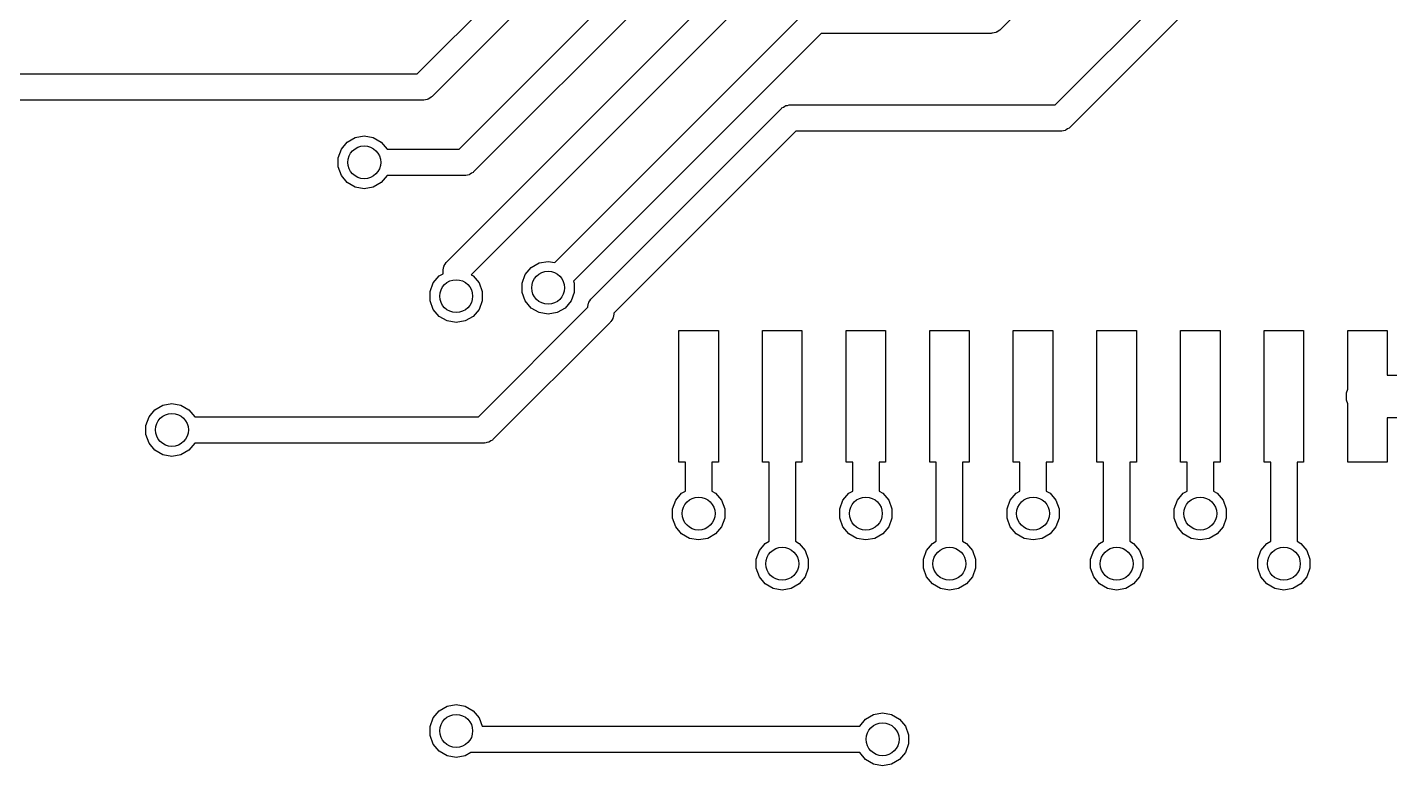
# Model space of a CAD drawing. Extents: x 25 to 125, y -125 to -25.
# Drawn here: x 69.18 to 89.87, y -58.06 to -46.84 of the extents above; entities that cross this region are included whole.
import ezdxf

# ---------------------------------------------------------------- set-up
doc = ezdxf.new("R2010")
doc.units = 0
doc.header["$MEASUREMENT"] = 0
doc.layers.add('BLACK', color=7, linetype='CONTINUOUS')

msp = doc.modelspace()

# ---------------------------------------------------------------- linework, layer by layer
at = {"layer": 'Black'}
for p, q in [((75.1012, -47.552), (79.8281, -42.8251)), ((84.7912, -48.022), (89.9881, -42.8251)), ((80.1195, -43.0994), (75.3254, -47.8934)), ((87.7395, -43.0994), (83.9614, -46.8774)), ((90.2795, -43.0994), (85.0154, -48.3634)), ((75.7362, -48.695), (80.3766, -44.0546)), ((80.6008, -44.396), (75.9604, -49.0364)), ((75.5506, -50.4046), (80.8846, -45.0706)), ((81.1088, -45.412), (75.9192, -50.6016)), ((77.1899, -50.4163), (81.0116, -46.5946)), ((81.2358, -46.936), (77.473, -50.6989)), ((83.82, -46.936), (81.2358, -46.936)), ((83.8287, -46.9345), (83.82, -46.936)), ((83.8374, -46.9352), (83.8287, -46.9345)), ((83.8627, -46.9285), (83.8374, -46.9352)), ((83.8884, -46.9239), (83.8627, -46.9285)), ((83.896, -46.9195), (83.8884, -46.9239)), ((83.9045, -46.9173), (83.896, -46.9195)), ((83.9259, -46.9023), (83.9045, -46.9173)), ((83.9486, -46.8892), (83.9259, -46.9023)), ((83.9542, -46.8825), (83.9486, -46.8892)), ((83.9614, -46.8774), (83.9542, -46.8825)), ((52.164, -47.552), (75.1012, -47.552)), ((75.184, -47.952), (52.164, -47.952)), ((75.1927, -47.9505), (75.184, -47.952)), ((75.2014, -47.9512), (75.1927, -47.9505)), ((75.2267, -47.9445), (75.2014, -47.9512)), ((75.2524, -47.9399), (75.2267, -47.9445)), ((75.26, -47.9355), (75.2524, -47.9399)), ((75.2685, -47.9333), (75.26, -47.9355)), ((75.2899, -47.9183), (75.2685, -47.9333)), ((75.3126, -47.9052), (75.2899, -47.9183)), ((75.3182, -47.8985), (75.3126, -47.9052)), ((75.3254, -47.8934), (75.3182, -47.8985)), ((77.7476, -50.9606), (80.6276, -48.0806)), ((80.6276, -48.0806), (80.6348, -48.0755)), ((80.6348, -48.0755), (80.6404, -48.0688)), ((80.6404, -48.0688), (80.6631, -48.0557)), ((80.6631, -48.0557), (80.6845, -48.0407)), ((80.6845, -48.0407), (80.693, -48.0385)), ((80.693, -48.0385), (80.7006, -48.0341)), ((80.7006, -48.0341), (80.7263, -48.0295)), ((80.7263, -48.0295), (80.7516, -48.0228)), ((80.7516, -48.0228), (80.7603, -48.0235)), ((80.7603, -48.0235), (80.769, -48.022)), ((80.769, -48.022), (84.7912, -48.022)), ((80.8518, -48.422), (78.0888, -51.185)), ((84.874, -48.422), (80.8518, -48.422)), ((84.8827, -48.4205), (84.874, -48.422)), ((84.8914, -48.4212), (84.8827, -48.4205)), ((84.9167, -48.4145), (84.8914, -48.4212)), ((84.9424, -48.4099), (84.9167, -48.4145)), ((84.95, -48.4055), (84.9424, -48.4099)), ((84.9585, -48.4033), (84.95, -48.4055)), ((84.9799, -48.3883), (84.9585, -48.4033)), ((85.0026, -48.3752), (84.9799, -48.3883)), ((85.0082, -48.3685), (85.0026, -48.3752)), ((85.0154, -48.3634), (85.0082, -48.3685)), ((73.9473, -48.6942), (74.0369, -48.5874)), ((74.0369, -48.5874), (74.1577, -48.5177)), ((74.1577, -48.5177), (74.295, -48.4935)), ((74.295, -48.4935), (74.4323, -48.5177)), ((74.4323, -48.5177), (74.5531, -48.5874)), ((74.5531, -48.5874), (74.6427, -48.6942)), ((73.8996, -48.8253), (73.9473, -48.6942)), ((73.8996, -48.9647), (73.8996, -48.8253)), ((74.6427, -48.6942), (74.643, -48.695)), ((74.643, -48.695), (75.7362, -48.695)), ((73.9473, -49.0958), (73.8996, -48.9647)), ((75.9476, -49.0482), (75.9249, -49.0613)), ((75.9532, -49.0415), (75.9476, -49.0482)), ((75.9604, -49.0364), (75.9532, -49.0415)), ((74.0369, -49.2026), (73.9473, -49.0958)), ((74.1577, -49.2723), (74.0369, -49.2026)), ((74.5531, -49.2026), (74.4323, -49.2723)), ((74.6427, -49.0958), (74.5531, -49.2026)), ((74.643, -49.095), (74.6427, -49.0958)), ((75.819, -49.095), (74.643, -49.095)), ((75.8277, -49.0935), (75.819, -49.095)), ((75.8364, -49.0942), (75.8277, -49.0935)), ((75.8617, -49.0875), (75.8364, -49.0942)), ((75.8874, -49.0829), (75.8617, -49.0875)), ((75.895, -49.0785), (75.8874, -49.0829)), ((75.9035, -49.0763), (75.895, -49.0785)), ((75.9249, -49.0613), (75.9035, -49.0763)), ((74.295, -49.2965), (74.1577, -49.2723)), ((74.4323, -49.2723), (74.295, -49.2965)), ((75.4995, -50.5033), (75.5041, -50.4776)), ((75.5041, -50.4776), (75.5085, -50.47)), ((75.5085, -50.47), (75.5107, -50.4615)), ((75.5107, -50.4615), (75.5257, -50.4401)), ((75.5257, -50.4401), (75.5388, -50.4174)), ((75.5388, -50.4174), (75.5455, -50.4118)), ((75.5455, -50.4118), (75.5506, -50.4046)), ((76.7413, -50.5992), (76.8309, -50.4924)), ((76.8309, -50.4924), (76.9517, -50.4227)), ((76.9517, -50.4227), (77.089, -50.3985)), ((77.089, -50.3985), (77.1899, -50.4163)), ((75.3443, -50.7262), (75.4339, -50.6194)), ((75.4339, -50.6194), (75.492, -50.5859)), ((75.492, -50.546), (75.4935, -50.5373)), ((75.492, -50.5859), (75.492, -50.546)), ((75.4928, -50.5286), (75.4995, -50.5033)), ((75.4935, -50.5373), (75.4928, -50.5286)), ((75.9192, -50.6016), (75.9501, -50.6194)), ((75.9501, -50.6194), (76.0397, -50.7262)), ((76.6936, -50.7303), (76.7413, -50.5992)), ((77.473, -50.6989), (77.4844, -50.7303)), ((75.2966, -50.8573), (75.3443, -50.7262)), ((75.2966, -50.9967), (75.2966, -50.8573)), ((76.0397, -50.7262), (76.0874, -50.8573)), ((76.0874, -50.8573), (76.0874, -50.9967)), ((76.6936, -50.8697), (76.6936, -50.7303)), ((76.7413, -51.0008), (76.6936, -50.8697)), ((77.4844, -50.8697), (77.4367, -51.0008)), ((77.4844, -50.7303), (77.4844, -50.8697)), ((75.3443, -51.1278), (75.2966, -50.9967)), ((76.0312, -52.759), (77.6892, -51.101)), ((76.0874, -50.9967), (76.0397, -51.1278)), ((76.8309, -51.1076), (76.7413, -51.0008)), ((76.9517, -51.1773), (76.8309, -51.1076)), ((77.3471, -51.1076), (77.2263, -51.1773)), ((77.4367, -51.0008), (77.3471, -51.1076)), ((77.6892, -51.101), (77.6905, -51.0933)), ((77.6898, -51.0846), (77.6965, -51.0593)), ((77.6905, -51.0933), (77.6898, -51.0846)), ((77.6965, -51.0593), (77.7011, -51.0336)), ((77.7011, -51.0336), (77.7055, -51.026)), ((77.7055, -51.026), (77.7077, -51.0175)), ((77.7077, -51.0175), (77.7227, -50.9961)), ((77.7227, -50.9961), (77.7358, -50.9734)), ((77.7358, -50.9734), (77.7425, -50.9678)), ((77.7425, -50.9678), (77.7476, -50.9606)), ((75.4339, -51.2346), (75.3443, -51.1278)), ((75.5547, -51.3043), (75.4339, -51.2346)), ((75.692, -51.3285), (75.5547, -51.3043)), ((75.8293, -51.3043), (75.692, -51.3285)), ((75.9501, -51.2346), (75.8293, -51.3043)), ((76.0397, -51.1278), (75.9501, -51.2346)), ((78.0304, -51.3254), (76.2554, -53.1004)), ((77.089, -51.2015), (76.9517, -51.1773)), ((77.2263, -51.1773), (77.089, -51.2015)), ((78.0355, -51.3182), (78.0304, -51.3254)), ((78.0422, -51.3126), (78.0355, -51.3182)), ((78.0553, -51.2899), (78.0422, -51.3126)), ((78.0703, -51.2685), (78.0553, -51.2899)), ((78.0725, -51.26), (78.0703, -51.2685)), ((78.0769, -51.2524), (78.0725, -51.26)), ((78.0815, -51.2267), (78.0769, -51.2524)), ((78.0882, -51.2014), (78.0815, -51.2267)), ((78.0888, -51.185), (78.0875, -51.1927)), ((78.0875, -51.1927), (78.0882, -51.2014)), ((79.075, -53.45), (79.075, -51.45)), ((79.075, -51.45), (79.675, -51.45)), ((79.675, -51.45), (79.675, -53.45)), ((80.345, -53.45), (80.345, -51.45)), ((80.345, -51.45), (80.945, -51.45)), ((80.945, -51.45), (80.945, -53.45)), ((81.615, -53.45), (81.615, -51.45)), ((81.615, -51.45), (82.215, -51.45)), ((82.215, -51.45), (82.215, -53.45)), ((82.885, -53.45), (82.885, -51.45)), ((82.885, -51.45), (83.485, -51.45)), ((83.485, -51.45), (83.485, -53.45)), ((84.155, -53.45), (84.155, -51.45)), ((84.155, -51.45), (84.755, -51.45)), ((84.755, -51.45), (84.755, -53.45)), ((85.425, -53.45), (85.425, -51.45)), ((85.425, -51.45), (86.025, -51.45)), ((86.025, -51.45), (86.025, -53.45)), ((86.695, -53.45), (86.695, -51.45)), ((86.695, -51.45), (87.295, -51.45)), ((87.295, -51.45), (87.295, -53.45)), ((87.965, -53.45), (87.965, -51.45)), ((87.965, -51.45), (88.565, -51.45)), ((88.565, -51.45), (88.565, -53.45)), ((89.235, -52.3384), (89.235, -51.45)), ((89.235, -51.45), (89.835, -51.45)), ((89.835, -51.45), (89.835, -52.125)), ((89.835, -52.125), (90.8204, -52.125)), ((89.2149, -52.3936), (89.235, -52.3384)), ((71.2367, -52.5817), (71.374, -52.5575)), ((71.374, -52.5575), (71.5113, -52.5817)), ((89.2149, -52.5064), (89.2149, -52.3936)), ((89.235, -52.5616), (89.2149, -52.5064)), ((89.235, -53.45), (89.235, -52.5616)), ((70.9786, -52.8893), (71.0263, -52.7582)), ((71.0263, -52.7582), (71.1159, -52.6514)), ((71.1159, -52.6514), (71.2367, -52.5817)), ((71.5113, -52.5817), (71.6321, -52.6514)), ((71.6321, -52.6514), (71.7217, -52.7582)), ((71.7217, -52.7582), (71.722, -52.759)), ((71.722, -52.759), (76.0312, -52.759)), ((90.8987, -52.775), (89.835, -52.775)), ((89.835, -52.775), (89.835, -53.45)), ((70.9786, -53.0287), (70.9786, -52.8893)), ((71.0263, -53.1598), (70.9786, -53.0287)), ((71.1159, -53.2666), (71.0263, -53.1598)), ((71.7217, -53.1598), (71.6321, -53.2666)), ((71.722, -53.159), (71.7217, -53.1598)), ((76.114, -53.159), (71.722, -53.159)), ((76.1227, -53.1575), (76.114, -53.159)), ((76.1314, -53.1582), (76.1227, -53.1575)), ((76.1567, -53.1515), (76.1314, -53.1582)), ((76.1824, -53.1469), (76.1567, -53.1515)), ((76.19, -53.1425), (76.1824, -53.1469)), ((76.1985, -53.1403), (76.19, -53.1425)), ((76.2199, -53.1253), (76.1985, -53.1403)), ((76.2426, -53.1122), (76.2199, -53.1253)), ((76.2482, -53.1055), (76.2426, -53.1122)), ((76.2554, -53.1004), (76.2482, -53.1055)), ((71.2367, -53.3363), (71.1159, -53.2666)), ((71.374, -53.3605), (71.2367, -53.3363)), ((71.5113, -53.3363), (71.374, -53.3605)), ((71.6321, -53.2666), (71.5113, -53.3363)), ((79.175, -53.45), (79.075, -53.45)), ((79.175, -53.8879), (79.175, -53.45)), ((79.675, -53.45), (79.575, -53.45)), ((79.575, -53.45), (79.575, -53.8879)), ((80.445, -53.45), (80.345, -53.45)), ((80.445, -54.6499), (80.445, -53.45)), ((80.945, -53.45), (80.845, -53.45)), ((80.845, -53.45), (80.845, -54.6499)), ((81.715, -53.45), (81.615, -53.45)), ((81.715, -53.8879), (81.715, -53.45)), ((82.215, -53.45), (82.115, -53.45)), ((82.115, -53.45), (82.115, -53.8879)), ((82.985, -53.45), (82.885, -53.45)), ((82.985, -54.6499), (82.985, -53.45)), ((83.485, -53.45), (83.385, -53.45)), ((83.385, -53.45), (83.385, -54.6499)), ((84.255, -53.45), (84.155, -53.45)), ((84.255, -53.8879), (84.255, -53.45)), ((84.755, -53.45), (84.655, -53.45)), ((84.655, -53.45), (84.655, -53.8879)), ((85.525, -53.45), (85.425, -53.45)), ((85.525, -54.6499), (85.525, -53.45)), ((86.025, -53.45), (85.925, -53.45)), ((85.925, -53.45), (85.925, -54.6499)), ((86.795, -53.45), (86.695, -53.45)), ((86.795, -53.8879), (86.795, -53.45)), ((87.295, -53.45), (87.195, -53.45)), ((87.195, -53.45), (87.195, -53.8879)), ((88.065, -53.45), (87.965, -53.45)), ((88.065, -54.6499), (88.065, -53.45)), ((88.565, -53.45), (88.465, -53.45)), ((88.465, -53.45), (88.465, -54.6499)), ((89.835, -53.45), (89.235, -53.45)), ((79.0273, -54.0282), (79.1169, -53.9214)), ((79.1169, -53.9214), (79.175, -53.8879)), ((79.575, -53.8879), (79.6331, -53.9214)), ((79.6331, -53.9214), (79.7227, -54.0282)), ((81.5673, -54.0282), (81.6569, -53.9214)), ((81.6569, -53.9214), (81.715, -53.8879)), ((82.115, -53.8879), (82.1731, -53.9214)), ((82.1731, -53.9214), (82.2627, -54.0282)), ((84.1073, -54.0282), (84.1969, -53.9214)), ((84.1969, -53.9214), (84.255, -53.8879)), ((84.655, -53.8879), (84.7131, -53.9214)), ((84.7131, -53.9214), (84.8027, -54.0282)), ((86.6473, -54.0282), (86.7369, -53.9214)), ((86.7369, -53.9214), (86.795, -53.8879)), ((87.195, -53.8879), (87.2531, -53.9214)), ((87.2531, -53.9214), (87.3427, -54.0282)), ((78.9796, -54.1593), (79.0273, -54.0282)), ((78.9796, -54.2987), (78.9796, -54.1593)), ((79.7227, -54.0282), (79.7704, -54.1593)), ((79.7704, -54.1593), (79.7704, -54.2987)), ((81.5196, -54.1593), (81.5673, -54.0282)), ((81.5196, -54.2987), (81.5196, -54.1593)), ((82.2627, -54.0282), (82.3104, -54.1593)), ((82.3104, -54.1593), (82.3104, -54.2987)), ((84.0596, -54.1593), (84.1073, -54.0282)), ((84.0596, -54.2987), (84.0596, -54.1593)), ((84.8027, -54.0282), (84.8504, -54.1593)), ((84.8504, -54.1593), (84.8504, -54.2987)), ((86.5996, -54.1593), (86.6473, -54.0282)), ((86.5996, -54.2987), (86.5996, -54.1593)), ((87.3427, -54.0282), (87.3904, -54.1593)), ((87.3904, -54.1593), (87.3904, -54.2987)), ((79.0273, -54.4298), (78.9796, -54.2987)), ((79.1169, -54.5366), (79.0273, -54.4298)), ((79.7227, -54.4298), (79.6331, -54.5366)), ((79.7704, -54.2987), (79.7227, -54.4298)), ((81.5673, -54.4298), (81.5196, -54.2987)), ((81.6569, -54.5366), (81.5673, -54.4298)), ((82.2627, -54.4298), (82.1731, -54.5366)), ((82.3104, -54.2987), (82.2627, -54.4298)), ((84.1073, -54.4298), (84.0596, -54.2987)), ((84.1969, -54.5366), (84.1073, -54.4298)), ((84.8027, -54.4298), (84.7131, -54.5366)), ((84.8504, -54.2987), (84.8027, -54.4298)), ((86.6473, -54.4298), (86.5996, -54.2987)), ((86.7369, -54.5366), (86.6473, -54.4298)), ((87.3427, -54.4298), (87.2531, -54.5366)), ((87.3904, -54.2987), (87.3427, -54.4298)), ((79.2377, -54.6063), (79.1169, -54.5366)), ((79.375, -54.6305), (79.2377, -54.6063)), ((79.5123, -54.6063), (79.375, -54.6305)), ((79.6331, -54.5366), (79.5123, -54.6063)), ((81.7777, -54.6063), (81.6569, -54.5366)), ((81.915, -54.6305), (81.7777, -54.6063)), ((82.0523, -54.6063), (81.915, -54.6305)), ((82.1731, -54.5366), (82.0523, -54.6063)), ((84.3177, -54.6063), (84.1969, -54.5366)), ((84.455, -54.6305), (84.3177, -54.6063)), ((84.5923, -54.6063), (84.455, -54.6305)), ((84.7131, -54.5366), (84.5923, -54.6063)), ((86.8577, -54.6063), (86.7369, -54.5366)), ((86.995, -54.6305), (86.8577, -54.6063)), ((87.1323, -54.6063), (86.995, -54.6305)), ((87.2531, -54.5366), (87.1323, -54.6063)), ((80.2496, -54.9213), (80.2973, -54.7902)), ((80.2973, -54.7902), (80.3869, -54.6834)), ((80.3869, -54.6834), (80.445, -54.6499)), ((80.845, -54.6499), (80.9031, -54.6834)), ((80.9031, -54.6834), (80.9927, -54.7902)), ((80.9927, -54.7902), (81.0404, -54.9213)), ((82.7896, -54.9213), (82.8373, -54.7902)), ((82.8373, -54.7902), (82.9269, -54.6834)), ((82.9269, -54.6834), (82.985, -54.6499)), ((83.385, -54.6499), (83.4431, -54.6834)), ((83.4431, -54.6834), (83.5327, -54.7902)), ((83.5327, -54.7902), (83.5804, -54.9213)), ((85.3296, -54.9213), (85.3773, -54.7902)), ((85.3773, -54.7902), (85.4669, -54.6834)), ((85.4669, -54.6834), (85.525, -54.6499)), ((85.925, -54.6499), (85.9831, -54.6834)), ((85.9831, -54.6834), (86.0727, -54.7902)), ((86.0727, -54.7902), (86.1204, -54.9213)), ((87.8696, -54.9213), (87.9173, -54.7902)), ((87.9173, -54.7902), (88.0069, -54.6834)), ((88.0069, -54.6834), (88.065, -54.6499)), ((88.465, -54.6499), (88.5231, -54.6834)), ((88.5231, -54.6834), (88.6127, -54.7902)), ((88.6127, -54.7902), (88.6604, -54.9213)), ((80.2496, -55.0607), (80.2496, -54.9213)), ((81.0404, -54.9213), (81.0404, -55.0607)), ((82.7896, -55.0607), (82.7896, -54.9213)), ((83.5804, -54.9213), (83.5804, -55.0607)), ((85.3296, -55.0607), (85.3296, -54.9213)), ((86.1204, -54.9213), (86.1204, -55.0607)), ((87.8696, -55.0607), (87.8696, -54.9213)), ((88.6604, -54.9213), (88.6604, -55.0607)), ((80.2973, -55.1918), (80.2496, -55.0607)), ((80.3869, -55.2986), (80.2973, -55.1918)), ((80.9927, -55.1918), (80.9031, -55.2986)), ((81.0404, -55.0607), (80.9927, -55.1918)), ((82.8373, -55.1918), (82.7896, -55.0607)), ((82.9269, -55.2986), (82.8373, -55.1918)), ((83.5327, -55.1918), (83.4431, -55.2986)), ((83.5804, -55.0607), (83.5327, -55.1918)), ((85.3773, -55.1918), (85.3296, -55.0607)), ((85.4669, -55.2986), (85.3773, -55.1918)), ((86.0727, -55.1918), (85.9831, -55.2986)), ((86.1204, -55.0607), (86.0727, -55.1918)), ((87.9173, -55.1918), (87.8696, -55.0607)), ((88.0069, -55.2986), (87.9173, -55.1918)), ((88.6127, -55.1918), (88.5231, -55.2986)), ((88.6604, -55.0607), (88.6127, -55.1918)), ((80.5077, -55.3683), (80.3869, -55.2986)), ((80.645, -55.3925), (80.5077, -55.3683)), ((80.7823, -55.3683), (80.645, -55.3925)), ((80.9031, -55.2986), (80.7823, -55.3683)), ((83.0477, -55.3683), (82.9269, -55.2986)), ((83.185, -55.3925), (83.0477, -55.3683)), ((83.3223, -55.3683), (83.185, -55.3925)), ((83.4431, -55.2986), (83.3223, -55.3683)), ((85.5877, -55.3683), (85.4669, -55.2986)), ((85.725, -55.3925), (85.5877, -55.3683)), ((85.8623, -55.3683), (85.725, -55.3925)), ((85.9831, -55.2986), (85.8623, -55.3683)), ((88.1277, -55.3683), (88.0069, -55.2986)), ((88.265, -55.3925), (88.1277, -55.3683)), ((88.4023, -55.3683), (88.265, -55.3925)), ((88.5231, -55.2986), (88.4023, -55.3683)), ((75.2966, -57.4613), (75.3443, -57.3302)), ((75.3443, -57.3302), (75.4339, -57.2234)), ((75.4339, -57.2234), (75.5547, -57.1537)), ((75.5547, -57.1537), (75.692, -57.1295)), ((75.692, -57.1295), (75.8293, -57.1537)), ((75.8293, -57.1537), (75.9501, -57.2234)), ((75.9501, -57.2234), (76.0397, -57.3302)), ((76.0397, -57.3302), (76.0862, -57.458)), ((81.9109, -57.3504), (82.0317, -57.2807)), ((82.0317, -57.2807), (82.169, -57.2565)), ((82.169, -57.2565), (82.3063, -57.2807)), ((82.3063, -57.2807), (82.4271, -57.3504)), ((75.2966, -57.6007), (75.2966, -57.4613)), ((76.0862, -57.458), (81.821, -57.458)), ((81.821, -57.458), (81.8213, -57.4572)), ((81.8213, -57.4572), (81.9109, -57.3504)), ((82.4271, -57.3504), (82.5167, -57.4572)), ((82.5167, -57.4572), (82.5644, -57.5883)), ((75.3443, -57.7318), (75.2966, -57.6007)), ((75.4339, -57.8386), (75.3443, -57.7318)), ((82.5644, -57.7277), (82.5167, -57.8588)), ((82.5644, -57.5883), (82.5644, -57.7277)), ((75.5547, -57.9083), (75.4339, -57.8386)), ((75.692, -57.9325), (75.5547, -57.9083)), ((75.8293, -57.9083), (75.692, -57.9325)), ((75.9165, -57.858), (75.8293, -57.9083)), ((81.821, -57.858), (75.9165, -57.858)), ((81.8213, -57.8588), (81.821, -57.858)), ((81.9109, -57.9656), (81.8213, -57.8588)), ((82.5167, -57.8588), (82.4271, -57.9656)), ((82.0317, -58.0353), (81.9109, -57.9656)), ((82.169, -58.0595), (82.0317, -58.0353)), ((82.3063, -58.0353), (82.169, -58.0595)), ((82.4271, -57.9656), (82.3063, -58.0353))]:
    msp.add_line(p, q, dxfattribs=at)
for centre in [(74.295, -48.895), (75.692, -50.927), (77.089, -50.8), (71.374, -52.959), (79.375, -54.229), (81.915, -54.229), (84.455, -54.229), (86.995, -54.229), (80.645, -54.991), (83.185, -54.991), (85.725, -54.991), (88.265, -54.991), (75.692, -57.531), (82.169, -57.658)]:
    msp.add_circle(centre, 0.25, dxfattribs=at)

doc.saveas('drawing.dxf')
